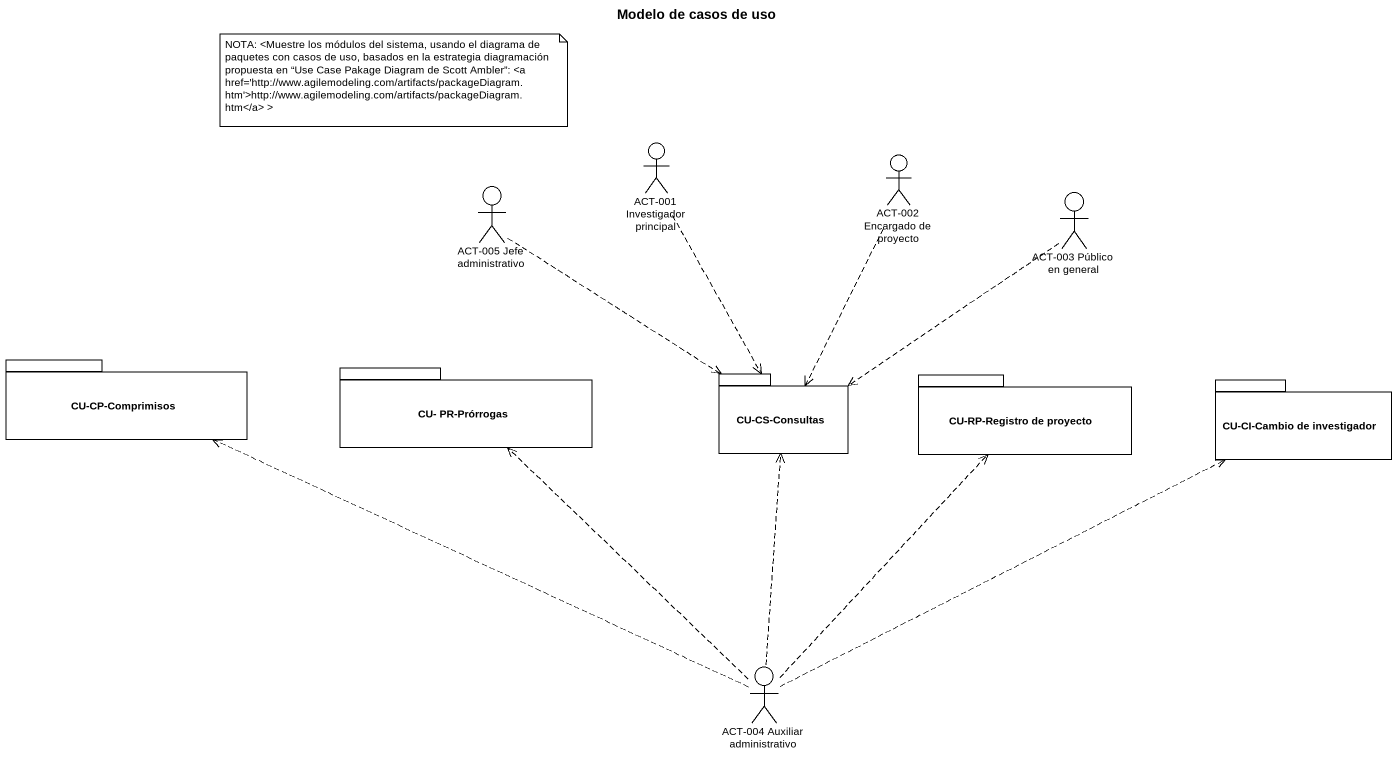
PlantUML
@startuml
title Modelo de casos de uso
actor "ACT-001 Investigador principal" as ACT_001_Investigador
actor "ACT-002 Encargado de proyecto" as ACT_002_Encargado_de
actor "ACT-005 Jefe administrativo" as ACT_005_Jefe_administrativo
actor "ACT-003 Público en general" as ACT_003_Público_en_general
package "CU-CP-Comprimisos" as CU_CP_Comprimisos {
}
package "CU- PR-Prórrogas" as CU_PR_Prórrogas {
}
package "CU-CS-Consultas" as CU_CS_Consultas {
}
package "CU-RP-Registro de proyecto" as CU_RP_Registro_de_proyecto {
}
package "CU-CI-Cambio de investigador" as CU_CI_Cambio_de_investigador {
}
actor "ACT-004 Auxiliar administrativo" as ACT_004_Auxiliar
ACT_001_Investigador ..> CU_CS_Consultas
ACT_002_Encargado_de ..> CU_CS_Consultas
ACT_005_Jefe_administrativo ..> CU_CS_Consultas
ACT_003_Público_en_general ..> CU_CS_Consultas
ACT_004_Auxiliar .left.> CU_CP_Comprimisos
ACT_004_Auxiliar .up.> CU_PR_Prórrogas
ACT_004_Auxiliar .up.> CU_CS_Consultas
ACT_004_Auxiliar .up.> CU_RP_Registro_de_proyecto
ACT_004_Auxiliar .right.> CU_CI_Cambio_de_investigador
note as N1
  NOTA: <Muestre los módulos del sistema, usando el diagrama de paquetes con casos de uso, basados en la estrategia diagramación propuesta en “Use Case Pakage Diagram de Scott Ambler”: <a href='http:~//www.agilemodeling.com/artifacts/packageDiagram.htm'>http:~//www.agilemodeling.com/artifacts/packageDiagram.htm</a> >
end note
@enduml
